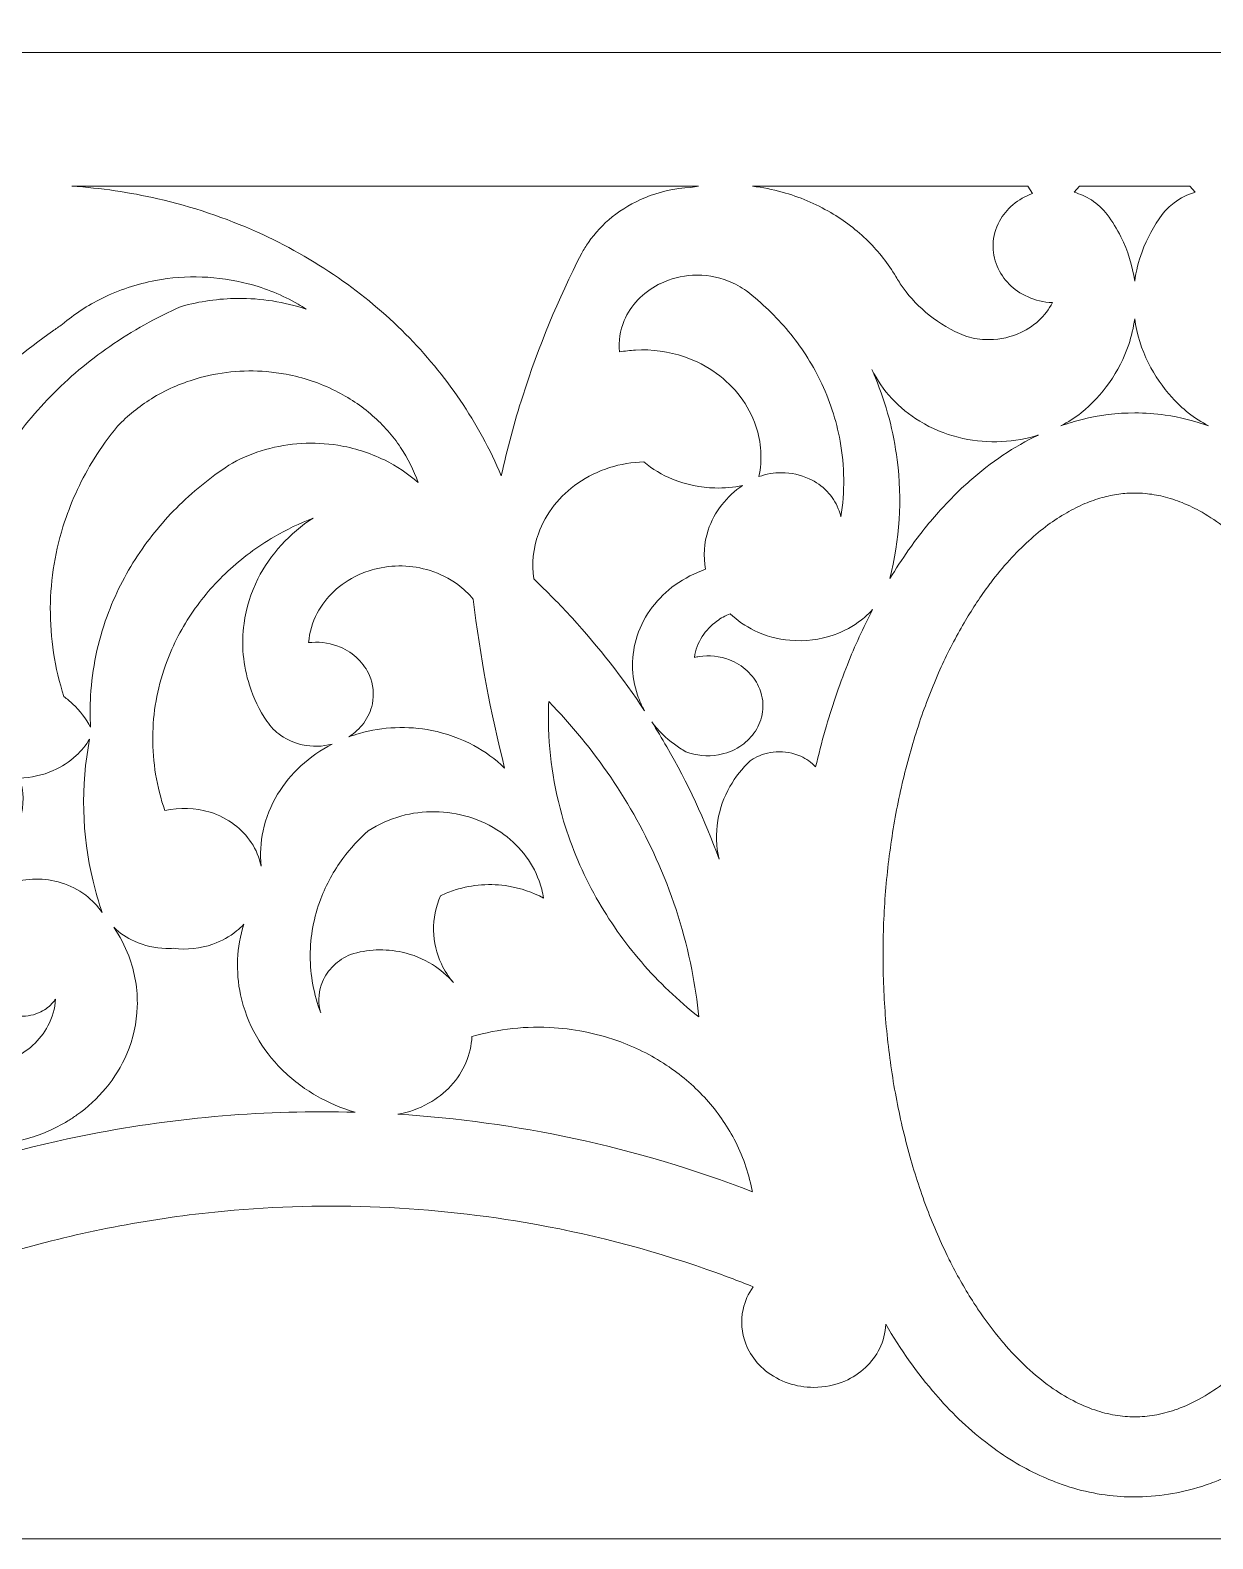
# Model space of a CAD drawing. Header units: millimetres. Extents: x 4600 to 4846, y 410 to 672.
# Drawn here: x 4657.3 to 4705.5, y 409.8 to 471.2 of the extents above; entities that cross this region are included whole.
import ezdxf

# ---------------------------------------------------------------- set-up
doc = ezdxf.new("R2010")
doc.units = ezdxf.units.MM
doc.header["$MEASUREMENT"] = 0
doc.layers.add('SITARA ALL', color=18, linetype='Continuous', true_color=0x000000)

msp = doc.modelspace()

# ---------------------------------------------------------------- linework, layer by layer
at = {"layer": 'SITARA ALL', "lineweight": 9}
for points, knots in [([(4600.273, 531.799), (4600.273, 531.799), (4844.273, 531.799), (4844.273, 531.799), (4844.273, 531.799), (4844.273, 409.799), (4844.273, 409.799), (4844.273, 409.799), (4600.273, 409.799), (4600.273, 409.799), (4600.273, 409.799), (4600.273, 531.799), (4600.273, 531.799)], [0, 0, 0, 0, 0.25, 0.25, 0.25, 0.5, 0.5, 0.5, 0.75, 0.75, 0.75, 1, 1, 1, 1]), ([(4702.275, 411.502), (4702.275, 411.502), (4702.417, 411.503), (4702.417, 411.503), (4703.358, 411.522), (4704.29, 411.686), (4705.18, 411.991), (4705.298, 412.032), (4705.416, 412.075), (4705.533, 412.121), (4706.31, 412.425), (4707.051, 412.817), (4707.739, 413.29), (4707.828, 413.351), (4707.915, 413.413), (4708.001, 413.476), (4708.774, 414.041), (4709.486, 414.682), (4710.129, 415.39), (4710.184, 415.451), (4710.239, 415.512), (4710.293, 415.574), (4711.071, 416.462), (4711.763, 417.422), (4712.36, 418.44), (4712.36, 418.44), (4712.413, 418.532), (4712.413, 418.532), (4712.427, 418.165), (4712.523, 417.807), (4712.694, 417.482), (4712.842, 417.2), (4713.04, 416.947), (4713.278, 416.735), (4713.531, 416.508), (4713.822, 416.326), (4714.138, 416.198), (4714.521, 416.043), (4714.931, 415.963), (4715.345, 415.963), (4715.786, 415.962), (4716.222, 416.053), (4716.626, 416.23), (4716.937, 416.366), (4717.223, 416.555), (4717.469, 416.788), (4717.644, 416.953), (4717.795, 417.142), (4717.92, 417.348), (4718.105, 417.652), (4718.221, 417.993), (4718.263, 418.347), (4718.31, 418.768), (4718.246, 419.194), (4718.078, 419.583), (4718.006, 419.75), (4717.916, 419.909), (4717.81, 420.058), (4720.059, 420.957), (4722.376, 421.676), (4724.739, 422.207), (4727.817, 422.898), (4730.958, 423.276), (4734.112, 423.332), (4737.513, 423.395), (4740.91, 423.086), (4744.244, 422.411), (4746.656, 421.922), (4749.026, 421.239), (4751.329, 420.368), (4753.366, 419.598), (4755.344, 418.678), (4757.246, 417.616), (4758.136, 417.119), (4759.007, 416.59), (4759.859, 416.031), (4761.442, 415.115), (4763.094, 414.327), (4764.802, 413.673), (4766.793, 412.911), (4768.848, 412.328), (4770.942, 411.933), (4774.146, 411.328), (4777.416, 411.155), (4780.665, 411.418), (4783.036, 411.609), (4785.382, 412.034), (4787.67, 412.685), (4789.544, 413.219), (4791.37, 413.908), (4793.13, 414.744), (4794.72, 415.5), (4796.249, 416.379), (4797.702, 417.374), (4798.182, 417.702), (4798.652, 418.043), (4799.114, 418.397), (4799.668, 418.863), (4800.166, 419.392), (4800.597, 419.974), (4801.034, 420.563), (4801.395, 421.205), (4801.671, 421.885), (4801.997, 422.689), (4802.194, 423.538), (4802.255, 424.404), (4802.269, 424.6), (4802.276, 424.796), (4802.275, 424.992), (4802.275, 424.992), (4802.273, 425.167), (4802.273, 425.167), (4802.273, 425.167), (4802.273, 470.299), (4802.273, 470.299), (4802.273, 470.299), (4702.275, 470.299), (4702.275, 470.299), (4702.275, 470.299), (4602.278, 470.299), (4602.278, 470.299), (4602.278, 470.299), (4602.278, 425.167), (4602.278, 425.167), (4602.278, 425.167), (4602.275, 424.992), (4602.275, 424.992), (4602.274, 424.052), (4602.434, 423.118), (4602.749, 422.232), (4602.997, 421.531), (4603.336, 420.866), (4603.755, 420.253), (4604.163, 419.656), (4604.64, 419.11), (4605.176, 418.625), (4605.262, 418.547), (4605.349, 418.471), (4605.437, 418.397), (4606.79, 417.362), (4608.22, 416.432), (4609.715, 415.615), (4611.373, 414.71), (4613.102, 413.942), (4614.885, 413.319), (4616.948, 412.597), (4619.071, 412.066), (4621.23, 411.732), (4625.228, 411.111), (4629.3, 411.158), (4633.282, 411.873), (4635.38, 412.249), (4637.439, 412.812), (4639.437, 413.555), (4641.169, 414.199), (4642.846, 414.981), (4644.453, 415.894), (4644.533, 415.94), (4644.612, 415.985), (4644.692, 416.031), (4646.452, 417.186), (4648.295, 418.211), (4650.205, 419.098), (4652.291, 420.067), (4654.448, 420.874), (4656.658, 421.514), (4659.324, 422.285), (4662.055, 422.815), (4664.816, 423.097), (4669.026, 423.528), (4673.277, 423.386), (4677.45, 422.674), (4679.969, 422.244), (4682.448, 421.605), (4684.86, 420.762), (4685.492, 420.542), (4686.119, 420.307), (4686.74, 420.058), (4686.543, 419.782), (4686.403, 419.47), (4686.33, 419.139), (4686.226, 418.67), (4686.265, 418.18), (4686.441, 417.733), (4686.493, 417.599), (4686.557, 417.47), (4686.631, 417.348), (4686.794, 417.078), (4687.004, 416.838), (4687.249, 416.64), (4687.522, 416.421), (4687.831, 416.25), (4688.163, 416.137), (4688.498, 416.022), (4688.851, 415.963), (4689.206, 415.963), (4689.641, 415.963), (4690.072, 416.051), (4690.472, 416.223), (4690.784, 416.358), (4691.071, 416.545), (4691.32, 416.778), (4691.553, 416.995), (4691.744, 417.253), (4691.886, 417.539), (4692.039, 417.848), (4692.125, 418.187), (4692.138, 418.532), (4692.728, 417.51), (4693.415, 416.547), (4694.187, 415.656), (4694.187, 415.656), (4694.258, 415.574), (4694.258, 415.574), (4694.884, 414.859), (4695.581, 414.209), (4696.338, 413.634), (4696.408, 413.581), (4696.478, 413.528), (4696.549, 413.476), (4697.216, 412.988), (4697.935, 412.579), (4698.694, 412.254), (4698.801, 412.208), (4698.909, 412.164), (4699.018, 412.121), (4699.834, 411.802), (4700.693, 411.604), (4701.566, 411.533), (4701.755, 411.517), (4701.944, 411.507), (4702.134, 411.503), (4702.134, 411.503), (4702.275, 411.502), (4702.275, 411.502)], [0, 0, 0, 0, 0.012821, 0.012821, 0.012821, 0.025641, 0.025641, 0.025641, 0.038462, 0.038462, 0.038462, 0.051282, 0.051282, 0.051282, 0.064103, 0.064103, 0.064103, 0.076923, 0.076923, 0.076923, 0.089744, 0.089744, 0.089744, 0.102564, 0.102564, 0.102564, 0.115385, 0.115385, 0.115385, 0.128205, 0.128205, 0.128205, 0.141026, 0.141026, 0.141026, 0.153846, 0.153846, 0.153846, 0.166667, 0.166667, 0.166667, 0.179487, 0.179487, 0.179487, 0.192308, 0.192308, 0.192308, 0.205128, 0.205128, 0.205128, 0.217949, 0.217949, 0.217949, 0.230769, 0.230769, 0.230769, 0.24359, 0.24359, 0.24359, 0.25641, 0.25641, 0.25641, 0.269231, 0.269231, 0.269231, 0.282051, 0.282051, 0.282051, 0.294872, 0.294872, 0.294872, 0.307692, 0.307692, 0.307692, 0.320513, 0.320513, 0.320513, 0.333333, 0.333333, 0.333333, 0.346154, 0.346154, 0.346154, 0.358974, 0.358974, 0.358974, 0.371795, 0.371795, 0.371795, 0.384615, 0.384615, 0.384615, 0.397436, 0.397436, 0.397436, 0.410256, 0.410256, 0.410256, 0.423077, 0.423077, 0.423077, 0.435897, 0.435897, 0.435897, 0.448718, 0.448718, 0.448718, 0.461538, 0.461538, 0.461538, 0.474359, 0.474359, 0.474359, 0.487179, 0.487179, 0.487179, 0.5, 0.5, 0.5, 0.512821, 0.512821, 0.512821, 0.525641, 0.525641, 0.525641, 0.538462, 0.538462, 0.538462, 0.551282, 0.551282, 0.551282, 0.564103, 0.564103, 0.564103, 0.576923, 0.576923, 0.576923, 0.589744, 0.589744, 0.589744, 0.602564, 0.602564, 0.602564, 0.615385, 0.615385, 0.615385, 0.628205, 0.628205, 0.628205, 0.641026, 0.641026, 0.641026, 0.653846, 0.653846, 0.653846, 0.666667, 0.666667, 0.666667, 0.679487, 0.679487, 0.679487, 0.692308, 0.692308, 0.692308, 0.705128, 0.705128, 0.705128, 0.717949, 0.717949, 0.717949, 0.730769, 0.730769, 0.730769, 0.74359, 0.74359, 0.74359, 0.75641, 0.75641, 0.75641, 0.769231, 0.769231, 0.769231, 0.782051, 0.782051, 0.782051, 0.794872, 0.794872, 0.794872, 0.807692, 0.807692, 0.807692, 0.820513, 0.820513, 0.820513, 0.833333, 0.833333, 0.833333, 0.846154, 0.846154, 0.846154, 0.858974, 0.858974, 0.858974, 0.871795, 0.871795, 0.871795, 0.884615, 0.884615, 0.884615, 0.897436, 0.897436, 0.897436, 0.910256, 0.910256, 0.910256, 0.923077, 0.923077, 0.923077, 0.935897, 0.935897, 0.935897, 0.948718, 0.948718, 0.948718, 0.961538, 0.961538, 0.961538, 0.974359, 0.974359, 0.974359, 0.987179, 0.987179, 0.987179, 1, 1, 1, 1]), ([(4676.482, 453.066), (4676.028, 454.145), (4675.468, 455.176), (4674.81, 456.145), (4674.155, 457.109), (4673.412, 458.009), (4672.589, 458.835), (4671.747, 459.678), (4670.831, 460.444), (4669.852, 461.122), (4668.813, 461.841), (4667.71, 462.463), (4666.558, 462.981), (4665.252, 463.568), (4663.892, 464.025), (4662.496, 464.344), (4661.346, 464.607), (4660.177, 464.779), (4658.999, 464.856), (4658.999, 464.856), (4684.518, 464.856), (4684.518, 464.856), (4684.409, 464.842), (4684.3, 464.826), (4684.191, 464.808), (4683.55, 464.771), (4682.92, 464.627), (4682.326, 464.383), (4681.849, 464.187), (4681.403, 463.924), (4681, 463.602), (4680.63, 463.305), (4680.304, 462.958), (4680.032, 462.569), (4679.933, 462.426), (4679.841, 462.278), (4679.758, 462.125), (4678.798, 460.256), (4677.994, 458.311), (4677.356, 456.309), (4677.016, 455.242), (4676.724, 454.16), (4676.482, 453.066)], [0, 0, 0, 0, 0.071429, 0.071429, 0.071429, 0.142857, 0.142857, 0.142857, 0.214286, 0.214286, 0.214286, 0.285714, 0.285714, 0.285714, 0.357143, 0.357143, 0.357143, 0.428571, 0.428571, 0.428571, 0.5, 0.5, 0.5, 0.571429, 0.571429, 0.571429, 0.642857, 0.642857, 0.642857, 0.714286, 0.714286, 0.714286, 0.785714, 0.785714, 0.785714, 0.857143, 0.857143, 0.857143, 0.928571, 0.928571, 0.928571, 1, 1, 1, 1]), ([(4695.332, 458.773), (4694.821, 458.985), (4694.342, 459.266), (4693.907, 459.609), (4693.506, 459.927), (4693.149, 460.298), (4692.849, 460.713), (4692.741, 460.863), (4692.642, 461.018), (4692.55, 461.177), (4692.237, 461.702), (4691.858, 462.184), (4691.423, 462.612), (4690.965, 463.064), (4690.452, 463.456), (4689.897, 463.78), (4689.278, 464.142), (4688.614, 464.422), (4687.923, 464.613), (4687.526, 464.723), (4687.121, 464.804), (4686.713, 464.856), (4686.713, 464.856), (4697.92, 464.856), (4697.92, 464.856), (4697.92, 464.856), (4698.116, 464.556), (4698.116, 464.556), (4697.824, 464.452), (4697.552, 464.297), (4697.314, 464.098), (4697.091, 463.911), (4696.905, 463.685), (4696.766, 463.43), (4696.606, 463.137), (4696.517, 462.812), (4696.506, 462.479), (4696.502, 462.332), (4696.513, 462.186), (4696.539, 462.041), (4696.594, 461.74), (4696.713, 461.455), (4696.886, 461.203), (4697.052, 460.962), (4697.26, 460.754), (4697.5, 460.588), (4697.773, 460.4), (4698.079, 460.264), (4698.402, 460.188), (4698.573, 460.148), (4698.747, 460.124), (4698.922, 460.116), (4698.782, 459.84), (4698.594, 459.592), (4698.366, 459.382), (4698.117, 459.154), (4697.83, 458.971), (4697.517, 458.843), (4697.098, 458.67), (4696.646, 458.591), (4696.193, 458.612), (4695.9, 458.624), (4695.61, 458.679), (4695.332, 458.773)], [0, 0, 0, 0, 0.047619, 0.047619, 0.047619, 0.095238, 0.095238, 0.095238, 0.142857, 0.142857, 0.142857, 0.190476, 0.190476, 0.190476, 0.238095, 0.238095, 0.238095, 0.285714, 0.285714, 0.285714, 0.333333, 0.333333, 0.333333, 0.380952, 0.380952, 0.380952, 0.428571, 0.428571, 0.428571, 0.47619, 0.47619, 0.47619, 0.52381, 0.52381, 0.52381, 0.571429, 0.571429, 0.571429, 0.619048, 0.619048, 0.619048, 0.666667, 0.666667, 0.666667, 0.714286, 0.714286, 0.714286, 0.761905, 0.761905, 0.761905, 0.809524, 0.809524, 0.809524, 0.857143, 0.857143, 0.857143, 0.904762, 0.904762, 0.904762, 0.952381, 0.952381, 0.952381, 1, 1, 1, 1]), ([(4702.275, 460.988), (4702.188, 461.616), (4701.999, 462.225), (4701.714, 462.792), (4701.554, 463.111), (4701.367, 463.415), (4701.153, 463.701), (4700.977, 463.937), (4700.758, 464.139), (4700.51, 464.296), (4700.293, 464.434), (4700.057, 464.539), (4699.81, 464.609), (4699.81, 464.609), (4700.031, 464.856), (4700.031, 464.856), (4700.031, 464.856), (4702.275, 464.856), (4702.275, 464.856), (4702.275, 464.856), (4704.52, 464.856), (4704.52, 464.856), (4704.52, 464.856), (4704.741, 464.609), (4704.741, 464.609), (4704.428, 464.521), (4704.135, 464.376), (4703.876, 464.181), (4703.694, 464.045), (4703.533, 463.883), (4703.397, 463.701), (4703.051, 463.238), (4702.773, 462.726), (4702.573, 462.183), (4702.431, 461.796), (4702.331, 461.396), (4702.275, 460.988)], [0, 0, 0, 0, 0.083333, 0.083333, 0.083333, 0.166667, 0.166667, 0.166667, 0.25, 0.25, 0.25, 0.333333, 0.333333, 0.333333, 0.416667, 0.416667, 0.416667, 0.5, 0.5, 0.5, 0.583333, 0.583333, 0.583333, 0.666667, 0.666667, 0.666667, 0.75, 0.75, 0.75, 0.833333, 0.833333, 0.833333, 0.916667, 0.916667, 0.916667, 1, 1, 1, 1]), ([(4652.745, 445.811), (4652.415, 446.025), (4652.049, 446.178), (4651.664, 446.262), (4651.058, 446.396), (4650.427, 446.363), (4649.838, 446.165), (4649.672, 446.109), (4649.511, 446.04), (4649.356, 445.958), (4649.659, 447.362), (4650.111, 448.729), (4650.704, 450.036), (4651.25, 451.239), (4651.909, 452.388), (4652.671, 453.467), (4653.418, 454.524), (4654.256, 455.514), (4655.177, 456.425), (4656.116, 457.354), (4657.134, 458.202), (4658.218, 458.959), (4658.348, 459.049), (4658.478, 459.139), (4658.61, 459.227), (4659.102, 459.646), (4659.645, 460.003), (4660.225, 460.29), (4660.917, 460.631), (4661.652, 460.876), (4662.41, 461.017), (4663.662, 461.25), (4664.951, 461.205), (4666.183, 460.883), (4666.893, 460.698), (4667.575, 460.419), (4668.211, 460.054), (4668.324, 459.989), (4668.434, 459.922), (4668.543, 459.852), (4667.644, 460.147), (4666.702, 460.294), (4665.755, 460.286), (4664.978, 460.28), (4664.205, 460.17), (4663.457, 459.96), (4662.436, 459.511), (4661.459, 458.966), (4660.542, 458.331), (4659.676, 457.733), (4658.87, 457.053), (4658.134, 456.3), (4657.416, 455.566), (4656.772, 454.762), (4656.211, 453.901), (4655.631, 453.01), (4655.149, 452.058), (4654.773, 451.063), (4654.333, 449.899), (4654.049, 448.683), (4653.927, 447.445), (4653.92, 447.373), (4653.913, 447.301), (4653.907, 447.23), (4653.623, 447.051), (4653.372, 446.826), (4653.164, 446.563), (4652.985, 446.337), (4652.843, 446.083), (4652.745, 445.811)], [0, 0, 0, 0, 0.043478, 0.043478, 0.043478, 0.086957, 0.086957, 0.086957, 0.130435, 0.130435, 0.130435, 0.173913, 0.173913, 0.173913, 0.217391, 0.217391, 0.217391, 0.26087, 0.26087, 0.26087, 0.304348, 0.304348, 0.304348, 0.347826, 0.347826, 0.347826, 0.391304, 0.391304, 0.391304, 0.434783, 0.434783, 0.434783, 0.478261, 0.478261, 0.478261, 0.521739, 0.521739, 0.521739, 0.565217, 0.565217, 0.565217, 0.608696, 0.608696, 0.608696, 0.652174, 0.652174, 0.652174, 0.695652, 0.695652, 0.695652, 0.73913, 0.73913, 0.73913, 0.782609, 0.782609, 0.782609, 0.826087, 0.826087, 0.826087, 0.869565, 0.869565, 0.869565, 0.913043, 0.913043, 0.913043, 0.956522, 0.956522, 0.956522, 1, 1, 1, 1]), ([(4690.315, 451.391), (4690.294, 451.507), (4690.257, 451.621), (4690.206, 451.728), (4690.1, 451.989), (4689.944, 452.228), (4689.748, 452.43), (4689.539, 452.646), (4689.292, 452.821), (4689.02, 452.946), (4688.669, 453.109), (4688.288, 453.193), (4687.902, 453.194), (4687.586, 453.195), (4687.273, 453.141), (4686.976, 453.034), (4687.115, 453.718), (4687.071, 454.427), (4686.849, 455.089), (4686.704, 455.521), (4686.49, 455.925), (4686.215, 456.288), (4685.942, 456.648), (4685.617, 456.966), (4685.25, 457.231), (4684.85, 457.52), (4684.41, 457.748), (4683.943, 457.908), (4683.3, 458.128), (4682.621, 458.221), (4681.943, 458.184), (4681.725, 458.172), (4681.509, 458.147), (4681.294, 458.108), (4681.254, 458.543), (4681.322, 458.981), (4681.493, 459.383), (4681.626, 459.695), (4681.813, 459.98), (4682.047, 460.226), (4682.286, 460.478), (4682.566, 460.689), (4682.874, 460.849), (4682.907, 460.866), (4682.941, 460.883), (4682.975, 460.899), (4683.382, 461.093), (4683.823, 461.205), (4684.273, 461.229), (4684.774, 461.257), (4685.274, 461.176), (4685.741, 460.992), (4685.999, 460.89), (4686.244, 460.755), (4686.468, 460.591), (4687.097, 460.107), (4687.671, 459.555), (4688.177, 458.945), (4688.685, 458.334), (4689.118, 457.665), (4689.468, 456.951), (4689.851, 456.168), (4690.124, 455.336), (4690.28, 454.479), (4690.465, 453.459), (4690.477, 452.415), (4690.315, 451.391)], [0, 0, 0, 0, 0.045455, 0.045455, 0.045455, 0.090909, 0.090909, 0.090909, 0.136364, 0.136364, 0.136364, 0.181818, 0.181818, 0.181818, 0.227273, 0.227273, 0.227273, 0.272727, 0.272727, 0.272727, 0.318182, 0.318182, 0.318182, 0.363636, 0.363636, 0.363636, 0.409091, 0.409091, 0.409091, 0.454545, 0.454545, 0.454545, 0.5, 0.5, 0.5, 0.545455, 0.545455, 0.545455, 0.590909, 0.590909, 0.590909, 0.636364, 0.636364, 0.636364, 0.681818, 0.681818, 0.681818, 0.727273, 0.727273, 0.727273, 0.772727, 0.772727, 0.772727, 0.818182, 0.818182, 0.818182, 0.863636, 0.863636, 0.863636, 0.909091, 0.909091, 0.909091, 0.954545, 0.954545, 0.954545, 1, 1, 1, 1]), ([(4699.264, 455.099), (4699.557, 455.25), (4699.835, 455.426), (4700.095, 455.627), (4700.53, 455.986), (4700.915, 456.401), (4701.242, 456.861), (4701.578, 457.335), (4701.844, 457.857), (4702.03, 458.408), (4702.144, 458.748), (4702.227, 459.097), (4702.275, 459.453), (4702.362, 458.826), (4702.551, 458.218), (4702.835, 457.653), (4703.089, 457.146), (4703.412, 456.676), (4703.794, 456.258), (4704, 456.032), (4704.221, 455.821), (4704.456, 455.627), (4704.716, 455.426), (4704.994, 455.25), (4705.286, 455.099), (4704.713, 455.304), (4704.122, 455.45), (4703.52, 455.538), (4703.107, 455.597), (4702.692, 455.627), (4702.275, 455.627), (4701.553, 455.626), (4700.833, 455.537), (4700.132, 455.361), (4699.839, 455.288), (4699.549, 455.2), (4699.264, 455.099)], [0, 0, 0, 0, 0.083333, 0.083333, 0.083333, 0.166667, 0.166667, 0.166667, 0.25, 0.25, 0.25, 0.333333, 0.333333, 0.333333, 0.416667, 0.416667, 0.416667, 0.5, 0.5, 0.5, 0.583333, 0.583333, 0.583333, 0.666667, 0.666667, 0.666667, 0.75, 0.75, 0.75, 0.833333, 0.833333, 0.833333, 0.916667, 0.916667, 0.916667, 1, 1, 1, 1]), ([(4673.101, 452.789), (4672.685, 453.156), (4672.222, 453.466), (4671.723, 453.71), (4671.126, 454.003), (4670.488, 454.205), (4669.831, 454.309), (4668.848, 454.466), (4667.842, 454.407), (4666.884, 454.136), (4666.416, 454.004), (4665.964, 453.819), (4665.536, 453.587), (4664.759, 453.092), (4664.035, 452.518), (4663.375, 451.873), (4662.735, 451.248), (4662.164, 450.556), (4661.671, 449.809), (4661.163, 449.039), (4660.747, 448.213), (4660.431, 447.347), (4660.052, 446.308), (4659.827, 445.219), (4659.763, 444.115), (4659.738, 443.686), (4659.738, 443.257), (4659.763, 442.829), (4659.574, 443.182), (4659.329, 443.501), (4659.038, 443.776), (4658.924, 443.885), (4658.804, 443.986), (4658.678, 444.08), (4658.301, 445.246), (4658.114, 446.465), (4658.123, 447.69), (4658.133, 448.882), (4658.33, 450.066), (4658.705, 451.198), (4659.003, 452.096), (4659.406, 452.955), (4659.906, 453.758), (4660.194, 454.222), (4660.513, 454.666), (4660.86, 455.088), (4661.269, 455.517), (4661.732, 455.891), (4662.236, 456.202), (4662.803, 456.552), (4663.415, 456.825), (4664.055, 457.013), (4664.985, 457.287), (4665.958, 457.387), (4666.924, 457.306), (4667.192, 457.284), (4667.458, 457.249), (4667.722, 457.199), (4668.42, 457.069), (4669.096, 456.843), (4669.731, 456.527), (4670.278, 456.255), (4670.787, 455.914), (4671.246, 455.513), (4671.681, 455.133), (4672.065, 454.698), (4672.387, 454.219), (4672.684, 453.778), (4672.923, 453.3), (4673.101, 452.789)], [0, 0, 0, 0, 0.043478, 0.043478, 0.043478, 0.086957, 0.086957, 0.086957, 0.130435, 0.130435, 0.130435, 0.173913, 0.173913, 0.173913, 0.217391, 0.217391, 0.217391, 0.26087, 0.26087, 0.26087, 0.304348, 0.304348, 0.304348, 0.347826, 0.347826, 0.347826, 0.391304, 0.391304, 0.391304, 0.434783, 0.434783, 0.434783, 0.478261, 0.478261, 0.478261, 0.521739, 0.521739, 0.521739, 0.565217, 0.565217, 0.565217, 0.608696, 0.608696, 0.608696, 0.652174, 0.652174, 0.652174, 0.695652, 0.695652, 0.695652, 0.73913, 0.73913, 0.73913, 0.782609, 0.782609, 0.782609, 0.826087, 0.826087, 0.826087, 0.869565, 0.869565, 0.869565, 0.913043, 0.913043, 0.913043, 0.956522, 0.956522, 0.956522, 1, 1, 1, 1]), ([(4692.306, 448.881), (4692.709, 450.459), (4692.81, 452.098), (4692.604, 453.713), (4692.457, 454.861), (4692.159, 455.984), (4691.718, 457.055), (4691.672, 457.167), (4691.624, 457.279), (4691.575, 457.39), (4691.785, 456.962), (4692.056, 456.568), (4692.38, 456.219), (4692.716, 455.856), (4693.102, 455.542), (4693.526, 455.286), (4694.012, 454.992), (4694.538, 454.773), (4695.089, 454.634), (4696.117, 454.373), (4697.195, 454.39), (4698.214, 454.682), (4698.261, 454.696), (4698.309, 454.71), (4698.356, 454.725), (4697.855, 454.489), (4697.372, 454.215), (4696.912, 453.906), (4696.44, 453.588), (4695.988, 453.24), (4695.562, 452.862), (4695.11, 452.462), (4694.683, 452.035), (4694.283, 451.584), (4693.85, 451.095), (4693.445, 450.582), (4693.069, 450.047), (4692.801, 449.667), (4692.547, 449.279), (4692.306, 448.881)], [0, 0, 0, 0, 0.076923, 0.076923, 0.076923, 0.153846, 0.153846, 0.153846, 0.230769, 0.230769, 0.230769, 0.307692, 0.307692, 0.307692, 0.384615, 0.384615, 0.384615, 0.461538, 0.461538, 0.461538, 0.538462, 0.538462, 0.538462, 0.615385, 0.615385, 0.615385, 0.692308, 0.692308, 0.692308, 0.769231, 0.769231, 0.769231, 0.846154, 0.846154, 0.846154, 0.923077, 0.923077, 0.923077, 1, 1, 1, 1]), ([(4682.32, 443.498), (4681.438, 444.836), (4680.45, 446.101), (4679.367, 447.282), (4678.866, 447.829), (4678.345, 448.358), (4677.806, 448.868), (4677.718, 449.488), (4677.783, 450.12), (4677.994, 450.709), (4678.145, 451.127), (4678.362, 451.518), (4678.639, 451.867), (4678.912, 452.212), (4679.235, 452.514), (4679.597, 452.764), (4679.996, 453.04), (4680.434, 453.254), (4680.896, 453.399), (4681.345, 453.541), (4681.812, 453.62), (4682.284, 453.634), (4682.638, 453.341), (4683.035, 453.103), (4683.461, 452.929), (4684.009, 452.705), (4684.594, 452.584), (4685.186, 452.571), (4685.564, 452.562), (4685.942, 452.596), (4686.312, 452.674), (4685.988, 452.458), (4685.701, 452.191), (4685.46, 451.885), (4685.216, 451.574), (4685.029, 451.224), (4684.906, 450.849), (4684.739, 450.337), (4684.704, 449.79), (4684.806, 449.261), (4684.363, 449.111), (4683.946, 448.897), (4683.566, 448.625), (4683.212, 448.372), (4682.897, 448.067), (4682.634, 447.72), (4682.366, 447.368), (4682.158, 446.973), (4682.019, 446.553), (4681.761, 445.77), (4681.766, 444.924), (4682.033, 444.144), (4682.109, 443.921), (4682.205, 443.705), (4682.32, 443.498)], [0, 0, 0, 0, 0.055556, 0.055556, 0.055556, 0.111111, 0.111111, 0.111111, 0.166667, 0.166667, 0.166667, 0.222222, 0.222222, 0.222222, 0.277778, 0.277778, 0.277778, 0.333333, 0.333333, 0.333333, 0.388889, 0.388889, 0.388889, 0.444444, 0.444444, 0.444444, 0.5, 0.5, 0.5, 0.555556, 0.555556, 0.555556, 0.611111, 0.611111, 0.611111, 0.666667, 0.666667, 0.666667, 0.722222, 0.722222, 0.722222, 0.777778, 0.777778, 0.777778, 0.833333, 0.833333, 0.833333, 0.888889, 0.888889, 0.888889, 0.944444, 0.944444, 0.944444, 1, 1, 1, 1]), ([(4702.275, 452.365), (4702.416, 452.365), (4702.557, 452.358), (4702.697, 452.346), (4702.945, 452.324), (4703.191, 452.283), (4703.432, 452.223), (4703.695, 452.159), (4703.952, 452.076), (4704.203, 451.975), (4704.482, 451.862), (4704.754, 451.73), (4705.016, 451.58), (4705.342, 451.394), (4705.655, 451.185), (4705.953, 450.956), (4705.99, 450.928), (4706.026, 450.899), (4706.063, 450.87), (4706.4, 450.602), (4706.721, 450.313), (4707.024, 450.005), (4707.059, 449.969), (4707.095, 449.933), (4707.13, 449.896), (4707.476, 449.535), (4707.801, 449.155), (4708.104, 448.757), (4708.104, 448.757), (4708.178, 448.659), (4708.178, 448.659), (4708.52, 448.203), (4708.837, 447.729), (4709.129, 447.24), (4709.24, 447.055), (4709.348, 446.868), (4709.452, 446.679), (4709.781, 446.081), (4710.081, 445.466), (4710.35, 444.838), (4710.422, 444.67), (4710.493, 444.5), (4710.561, 444.329), (4710.865, 443.568), (4711.132, 442.793), (4711.36, 442.006), (4711.392, 441.896), (4711.423, 441.786), (4711.453, 441.676), (4711.715, 440.727), (4711.928, 439.766), (4712.091, 438.795), (4712.259, 437.793), (4712.378, 436.783), (4712.448, 435.769), (4712.518, 434.741), (4712.54, 433.711), (4712.511, 432.681), (4712.483, 431.657), (4712.406, 430.635), (4712.279, 429.618), (4712.155, 428.626), (4711.982, 427.64), (4711.76, 426.665), (4711.558, 425.783), (4711.313, 424.912), (4711.024, 424.054), (4711.024, 424.054), (4710.973, 423.905), (4710.973, 423.905), (4710.769, 423.313), (4710.542, 422.73), (4710.292, 422.157), (4710.055, 421.614), (4709.795, 421.082), (4709.513, 420.562), (4709.25, 420.076), (4708.963, 419.602), (4708.655, 419.142), (4708.371, 418.717), (4708.065, 418.308), (4707.739, 417.914), (4707.442, 417.556), (4707.125, 417.216), (4706.79, 416.893), (4706.489, 416.604), (4706.17, 416.335), (4705.836, 416.085), (4705.54, 415.865), (4705.228, 415.665), (4704.904, 415.487), (4704.619, 415.33), (4704.322, 415.195), (4704.017, 415.083), (4703.744, 414.983), (4703.464, 414.906), (4703.18, 414.851), (4702.916, 414.8), (4702.648, 414.771), (4702.379, 414.765), (4702.113, 414.76), (4701.846, 414.776), (4701.583, 414.815), (4701.303, 414.857), (4701.027, 414.921), (4700.757, 415.007), (4700.457, 415.103), (4700.165, 415.222), (4699.883, 415.363), (4699.563, 415.523), (4699.255, 415.706), (4698.961, 415.909), (4698.629, 416.139), (4698.311, 416.391), (4698.011, 416.662), (4697.669, 416.97), (4697.345, 417.299), (4697.042, 417.645), (4696.975, 417.721), (4696.91, 417.797), (4696.846, 417.874), (4696.5, 418.287), (4696.178, 418.718), (4695.879, 419.166), (4695.828, 419.242), (4695.778, 419.319), (4695.729, 419.395), (4695.388, 419.924), (4695.075, 420.471), (4694.79, 421.032), (4694.761, 421.088), (4694.733, 421.145), (4694.705, 421.201), (4694.379, 421.859), (4694.086, 422.532), (4693.827, 423.218), (4693.827, 423.218), (4693.812, 423.256), (4693.812, 423.256), (4693.533, 423.998), (4693.289, 424.753), (4693.08, 425.517), (4692.861, 426.316), (4692.677, 427.124), (4692.529, 427.939), (4692.377, 428.779), (4692.259, 429.624), (4692.177, 430.473), (4692.093, 431.335), (4692.044, 432.201), (4692.031, 433.067), (4692.018, 433.936), (4692.039, 434.805), (4692.096, 435.672), (4692.153, 436.53), (4692.244, 437.385), (4692.371, 438.235), (4692.494, 439.065), (4692.653, 439.889), (4692.847, 440.705), (4693.034, 441.491), (4693.256, 442.268), (4693.513, 443.033), (4693.756, 443.759), (4694.035, 444.473), (4694.347, 445.172), (4694.623, 445.789), (4694.93, 446.391), (4695.267, 446.976), (4695.267, 446.976), (4695.325, 447.077), (4695.325, 447.077), (4695.621, 447.585), (4695.943, 448.076), (4696.291, 448.55), (4696.331, 448.604), (4696.371, 448.658), (4696.412, 448.711), (4696.654, 449.031), (4696.91, 449.34), (4697.179, 449.638), (4697.427, 449.912), (4697.688, 450.174), (4697.961, 450.423), (4698.211, 450.65), (4698.472, 450.865), (4698.743, 451.065), (4698.989, 451.246), (4699.245, 451.413), (4699.509, 451.566), (4699.747, 451.703), (4699.994, 451.826), (4700.247, 451.933), (4700.476, 452.03), (4700.711, 452.113), (4700.95, 452.18), (4701.171, 452.241), (4701.396, 452.288), (4701.622, 452.32), (4701.839, 452.35), (4702.057, 452.365), (4702.275, 452.365)], [0, 0, 0, 0, 0.014925, 0.014925, 0.014925, 0.029851, 0.029851, 0.029851, 0.044776, 0.044776, 0.044776, 0.059701, 0.059701, 0.059701, 0.074627, 0.074627, 0.074627, 0.089552, 0.089552, 0.089552, 0.104478, 0.104478, 0.104478, 0.119403, 0.119403, 0.119403, 0.134328, 0.134328, 0.134328, 0.149254, 0.149254, 0.149254, 0.164179, 0.164179, 0.164179, 0.179104, 0.179104, 0.179104, 0.19403, 0.19403, 0.19403, 0.208955, 0.208955, 0.208955, 0.223881, 0.223881, 0.223881, 0.238806, 0.238806, 0.238806, 0.253731, 0.253731, 0.253731, 0.268657, 0.268657, 0.268657, 0.283582, 0.283582, 0.283582, 0.298507, 0.298507, 0.298507, 0.313433, 0.313433, 0.313433, 0.328358, 0.328358, 0.328358, 0.343284, 0.343284, 0.343284, 0.358209, 0.358209, 0.358209, 0.373134, 0.373134, 0.373134, 0.38806, 0.38806, 0.38806, 0.402985, 0.402985, 0.402985, 0.41791, 0.41791, 0.41791, 0.432836, 0.432836, 0.432836, 0.447761, 0.447761, 0.447761, 0.462687, 0.462687, 0.462687, 0.477612, 0.477612, 0.477612, 0.492537, 0.492537, 0.492537, 0.507463, 0.507463, 0.507463, 0.522388, 0.522388, 0.522388, 0.537313, 0.537313, 0.537313, 0.552239, 0.552239, 0.552239, 0.567164, 0.567164, 0.567164, 0.58209, 0.58209, 0.58209, 0.597015, 0.597015, 0.597015, 0.61194, 0.61194, 0.61194, 0.626866, 0.626866, 0.626866, 0.641791, 0.641791, 0.641791, 0.656716, 0.656716, 0.656716, 0.671642, 0.671642, 0.671642, 0.686567, 0.686567, 0.686567, 0.701493, 0.701493, 0.701493, 0.716418, 0.716418, 0.716418, 0.731343, 0.731343, 0.731343, 0.746269, 0.746269, 0.746269, 0.761194, 0.761194, 0.761194, 0.776119, 0.776119, 0.776119, 0.791045, 0.791045, 0.791045, 0.80597, 0.80597, 0.80597, 0.820896, 0.820896, 0.820896, 0.835821, 0.835821, 0.835821, 0.850746, 0.850746, 0.850746, 0.865672, 0.865672, 0.865672, 0.880597, 0.880597, 0.880597, 0.895522, 0.895522, 0.895522, 0.910448, 0.910448, 0.910448, 0.925373, 0.925373, 0.925373, 0.940299, 0.940299, 0.940299, 0.955224, 0.955224, 0.955224, 0.970149, 0.970149, 0.970149, 0.985075, 0.985075, 0.985075, 1, 1, 1, 1]), ([(4666.702, 437.183), (4666.633, 437.524), (4666.498, 437.848), (4666.306, 438.138), (4666.12, 438.418), (4665.887, 438.665), (4665.618, 438.867), (4665.32, 439.092), (4664.985, 439.263), (4664.629, 439.374), (4664.032, 439.561), (4663.395, 439.584), (4662.786, 439.439), (4662.452, 440.402), (4662.286, 441.416), (4662.293, 442.435), (4662.302, 443.419), (4662.473, 444.396), (4662.8, 445.325), (4663.064, 446.072), (4663.421, 446.783), (4663.863, 447.441), (4664.289, 448.075), (4664.787, 448.658), (4665.347, 449.179), (4665.925, 449.716), (4666.56, 450.188), (4667.242, 450.585), (4667.748, 450.88), (4668.276, 451.135), (4668.821, 451.348), (4668.347, 451.04), (4667.914, 450.673), (4667.532, 450.256), (4667.151, 449.84), (4666.829, 449.373), (4666.575, 448.87), (4666.287, 448.3), (4666.096, 447.687), (4666.009, 447.056), (4665.893, 446.21), (4665.97, 445.35), (4666.233, 444.539), (4666.401, 444.021), (4666.639, 443.528), (4666.941, 443.075), (4667.094, 442.849), (4667.288, 442.654), (4667.512, 442.499), (4667.775, 442.317), (4668.07, 442.189), (4668.383, 442.12), (4668.784, 442.032), (4669.201, 442.041), (4669.599, 442.146), (4669.134, 441.91), (4668.705, 441.611), (4668.322, 441.258), (4667.954, 440.919), (4667.637, 440.53), (4667.379, 440.102), (4667.102, 439.643), (4666.903, 439.141), (4666.789, 438.616), (4666.687, 438.146), (4666.658, 437.663), (4666.702, 437.183)], [0, 0, 0, 0, 0.045455, 0.045455, 0.045455, 0.090909, 0.090909, 0.090909, 0.136364, 0.136364, 0.136364, 0.181818, 0.181818, 0.181818, 0.227273, 0.227273, 0.227273, 0.272727, 0.272727, 0.272727, 0.318182, 0.318182, 0.318182, 0.363636, 0.363636, 0.363636, 0.409091, 0.409091, 0.409091, 0.454545, 0.454545, 0.454545, 0.5, 0.5, 0.5, 0.545455, 0.545455, 0.545455, 0.590909, 0.590909, 0.590909, 0.636364, 0.636364, 0.636364, 0.681818, 0.681818, 0.681818, 0.727273, 0.727273, 0.727273, 0.772727, 0.772727, 0.772727, 0.818182, 0.818182, 0.818182, 0.863636, 0.863636, 0.863636, 0.909091, 0.909091, 0.909091, 0.954545, 0.954545, 0.954545, 1, 1, 1, 1]), ([(4676.62, 441.173), (4676.245, 441.534), (4675.823, 441.842), (4675.364, 442.089), (4674.825, 442.378), (4674.246, 442.584), (4673.646, 442.701), (4672.67, 442.894), (4671.662, 442.852), (4670.705, 442.581), (4670.561, 442.54), (4670.419, 442.494), (4670.278, 442.443), (4670.513, 442.591), (4670.718, 442.781), (4670.883, 443.004), (4671.055, 443.236), (4671.174, 443.501), (4671.234, 443.782), (4671.315, 444.171), (4671.274, 444.576), (4671.117, 444.941), (4671.009, 445.191), (4670.854, 445.417), (4670.66, 445.607), (4670.45, 445.813), (4670.204, 445.977), (4669.933, 446.091), (4669.569, 446.246), (4669.173, 446.313), (4668.777, 446.288), (4668.731, 446.285), (4668.685, 446.281), (4668.639, 446.276), (4668.674, 446.696), (4668.795, 447.104), (4668.992, 447.477), (4669.168, 447.808), (4669.397, 448.107), (4669.67, 448.363), (4669.958, 448.632), (4670.286, 448.854), (4670.643, 449.02), (4670.859, 449.121), (4671.085, 449.203), (4671.316, 449.263), (4672.062, 449.459), (4672.849, 449.44), (4673.585, 449.209), (4673.988, 449.082), (4674.368, 448.89), (4674.709, 448.64), (4674.945, 448.467), (4675.158, 448.265), (4675.345, 448.04), (4675.617, 445.725), (4676.043, 443.431), (4676.62, 441.173)], [0, 0, 0, 0, 0.052632, 0.052632, 0.052632, 0.105263, 0.105263, 0.105263, 0.157895, 0.157895, 0.157895, 0.210526, 0.210526, 0.210526, 0.263158, 0.263158, 0.263158, 0.315789, 0.315789, 0.315789, 0.368421, 0.368421, 0.368421, 0.421053, 0.421053, 0.421053, 0.473684, 0.473684, 0.473684, 0.526316, 0.526316, 0.526316, 0.578947, 0.578947, 0.578947, 0.631579, 0.631579, 0.631579, 0.684211, 0.684211, 0.684211, 0.736842, 0.736842, 0.736842, 0.789474, 0.789474, 0.789474, 0.842105, 0.842105, 0.842105, 0.894737, 0.894737, 0.894737, 0.947368, 0.947368, 0.947368, 1, 1, 1, 1]), ([(4685.351, 437.465), (4684.779, 439.048), (4684.067, 440.576), (4683.224, 442.033), (4683.026, 442.376), (4682.821, 442.715), (4682.61, 443.05), (4682.869, 442.701), (4683.18, 442.394), (4683.531, 442.138), (4683.68, 442.028), (4683.835, 441.928), (4683.996, 441.838), (4684.418, 441.673), (4684.877, 441.628), (4685.323, 441.707), (4685.632, 441.761), (4685.928, 441.876), (4686.192, 442.045), (4686.419, 442.189), (4686.616, 442.375), (4686.773, 442.593), (4686.935, 442.815), (4687.047, 443.07), (4687.101, 443.339), (4687.115, 443.404), (4687.124, 443.47), (4687.13, 443.536), (4687.16, 443.864), (4687.102, 444.193), (4686.962, 444.491), (4686.85, 444.731), (4686.692, 444.946), (4686.498, 445.125), (4686.286, 445.32), (4686.04, 445.472), (4685.772, 445.574), (4685.379, 445.725), (4684.953, 445.773), (4684.535, 445.712), (4684.472, 445.702), (4684.409, 445.691), (4684.347, 445.677), (4684.39, 445.979), (4684.499, 446.269), (4684.666, 446.526), (4684.823, 446.769), (4685.025, 446.981), (4685.26, 447.151), (4685.429, 447.273), (4685.613, 447.374), (4685.806, 447.452), (4686.096, 447.176), (4686.426, 446.947), (4686.786, 446.772), (4687.242, 446.551), (4687.735, 446.415), (4688.239, 446.371), (4688.849, 446.316), (4689.462, 446.393), (4690.038, 446.597), (4690.438, 446.739), (4690.812, 446.943), (4691.147, 447.203), (4691.309, 447.329), (4691.46, 447.468), (4691.599, 447.619), (4691.221, 446.888), (4690.879, 446.138), (4690.576, 445.373), (4690.231, 444.503), (4689.929, 443.616), (4689.673, 442.716), (4689.53, 442.219), (4689.401, 441.719), (4689.284, 441.215), (4689.113, 441.398), (4688.908, 441.545), (4688.681, 441.649), (4688.365, 441.792), (4688.019, 441.856), (4687.673, 441.833), (4687.363, 441.814), (4687.061, 441.725), (4686.789, 441.572), (4686.732, 441.54), (4686.677, 441.505), (4686.624, 441.467), (4686.295, 441.161), (4686.015, 440.806), (4685.792, 440.416), (4685.547, 439.988), (4685.38, 439.52), (4685.3, 439.033), (4685.214, 438.512), (4685.232, 437.979), (4685.351, 437.465)], [0, 0, 0, 0, 0.03125, 0.03125, 0.03125, 0.0625, 0.0625, 0.0625, 0.09375, 0.09375, 0.09375, 0.125, 0.125, 0.125, 0.15625, 0.15625, 0.15625, 0.1875, 0.1875, 0.1875, 0.21875, 0.21875, 0.21875, 0.25, 0.25, 0.25, 0.28125, 0.28125, 0.28125, 0.3125, 0.3125, 0.3125, 0.34375, 0.34375, 0.34375, 0.375, 0.375, 0.375, 0.40625, 0.40625, 0.40625, 0.4375, 0.4375, 0.4375, 0.46875, 0.46875, 0.46875, 0.5, 0.5, 0.5, 0.53125, 0.53125, 0.53125, 0.5625, 0.5625, 0.5625, 0.59375, 0.59375, 0.59375, 0.625, 0.625, 0.625, 0.65625, 0.65625, 0.65625, 0.6875, 0.6875, 0.6875, 0.71875, 0.71875, 0.71875, 0.75, 0.75, 0.75, 0.78125, 0.78125, 0.78125, 0.8125, 0.8125, 0.8125, 0.84375, 0.84375, 0.84375, 0.875, 0.875, 0.875, 0.90625, 0.90625, 0.90625, 0.9375, 0.9375, 0.9375, 0.96875, 0.96875, 0.96875, 1, 1, 1, 1]), ([(4684.528, 431.04), (4683.678, 431.71), (4682.895, 432.459), (4682.188, 433.278), (4681.491, 434.086), (4680.876, 434.961), (4680.352, 435.891), (4679.795, 436.88), (4679.349, 437.928), (4679.024, 439.015), (4678.605, 440.412), (4678.397, 441.863), (4678.404, 443.321), (4678.405, 443.506), (4678.409, 443.69), (4678.417, 443.874), (4679.346, 442.924), (4680.189, 441.894), (4680.938, 440.796), (4681.701, 439.678), (4682.357, 438.491), (4682.899, 437.25), (4683.499, 435.875), (4683.949, 434.439), (4684.241, 432.967), (4684.367, 432.329), (4684.463, 431.686), (4684.528, 431.04)], [0, 0, 0, 0, 0.111111, 0.111111, 0.111111, 0.222222, 0.222222, 0.222222, 0.333333, 0.333333, 0.333333, 0.444444, 0.444444, 0.444444, 0.555556, 0.555556, 0.555556, 0.666667, 0.666667, 0.666667, 0.777778, 0.777778, 0.777778, 0.888889, 0.888889, 0.888889, 1, 1, 1, 1]), ([(4652.359, 430.617), (4651.623, 431.719), (4650.993, 432.889), (4650.479, 434.111), (4649.903, 435.477), (4649.481, 436.904), (4649.22, 438.363), (4649.147, 438.771), (4649.087, 439.181), (4649.041, 439.592), (4649.365, 439.371), (4649.725, 439.21), (4650.105, 439.114), (4650.749, 438.952), (4651.425, 438.976), (4652.055, 439.183), (4652.318, 439.269), (4652.568, 439.388), (4652.801, 439.537), (4652.916, 439.226), (4653.085, 438.939), (4653.302, 438.688), (4653.525, 438.429), (4653.791, 438.21), (4654.088, 438.04), (4654.437, 437.841), (4654.818, 437.706), (4655.215, 437.643), (4655.359, 437.62), (4655.505, 437.606), (4655.651, 437.602), (4655.935, 437.772), (4656.188, 437.989), (4656.4, 438.244), (4656.617, 438.504), (4656.782, 438.802), (4656.888, 439.124), (4657.063, 439.658), (4657.054, 440.236), (4656.863, 440.765), (4657.337, 440.776), (4657.804, 440.879), (4658.239, 441.069), (4658.581, 441.219), (4658.897, 441.424), (4659.172, 441.677), (4659.387, 441.875), (4659.572, 442.103), (4659.723, 442.353), (4659.357, 440.436), (4659.405, 438.464), (4659.862, 436.567), (4659.966, 436.136), (4660.09, 435.711), (4660.234, 435.292), (4660.051, 435.562), (4659.824, 435.8), (4659.562, 435.996), (4659.261, 436.221), (4658.923, 436.392), (4658.564, 436.501), (4657.885, 436.707), (4657.16, 436.698), (4656.486, 436.475), (4656.136, 436.359), (4655.808, 436.184), (4655.517, 435.957), (4655.435, 435.893), (4655.357, 435.824), (4655.282, 435.752), (4655.044, 435.523), (4654.848, 435.254), (4654.704, 434.958), (4654.524, 434.591), (4654.434, 434.188), (4654.439, 433.78), (4654.446, 433.386), (4654.542, 432.998), (4654.72, 432.647), (4654.871, 432.348), (4655.074, 432.078), (4655.319, 431.85), (4655.556, 431.629), (4655.827, 431.446), (4656.121, 431.308), (4656.356, 431.169), (4656.621, 431.089), (4656.894, 431.075), (4657.186, 431.06), (4657.477, 431.119), (4657.739, 431.248), (4657.933, 431.343), (4658.104, 431.478), (4658.243, 431.644), (4658.274, 431.682), (4658.304, 431.723), (4658.332, 431.764), (4658.309, 431.385), (4658.206, 431.015), (4658.028, 430.679), (4657.87, 430.383), (4657.662, 430.116), (4657.413, 429.891), (4657.149, 429.653), (4656.847, 429.461), (4656.52, 429.323), (4656.299, 429.229), (4656.068, 429.159), (4655.832, 429.113), (4655.249, 429.002), (4654.647, 429.041), (4654.084, 429.228), (4653.73, 429.345), (4653.399, 429.522), (4653.105, 429.752), (4652.843, 429.957), (4652.618, 430.205), (4652.439, 430.485), (4652.411, 430.528), (4652.385, 430.572), (4652.359, 430.617)], [0, 0, 0, 0, 0.025, 0.025, 0.025, 0.05, 0.05, 0.05, 0.075, 0.075, 0.075, 0.1, 0.1, 0.1, 0.125, 0.125, 0.125, 0.15, 0.15, 0.15, 0.175, 0.175, 0.175, 0.2, 0.2, 0.2, 0.225, 0.225, 0.225, 0.25, 0.25, 0.25, 0.275, 0.275, 0.275, 0.3, 0.3, 0.3, 0.325, 0.325, 0.325, 0.35, 0.35, 0.35, 0.375, 0.375, 0.375, 0.4, 0.4, 0.4, 0.425, 0.425, 0.425, 0.45, 0.45, 0.45, 0.475, 0.475, 0.475, 0.5, 0.5, 0.5, 0.525, 0.525, 0.525, 0.55, 0.55, 0.55, 0.575, 0.575, 0.575, 0.6, 0.6, 0.6, 0.625, 0.625, 0.625, 0.65, 0.65, 0.65, 0.675, 0.675, 0.675, 0.7, 0.7, 0.7, 0.725, 0.725, 0.725, 0.75, 0.75, 0.75, 0.775, 0.775, 0.775, 0.8, 0.8, 0.8, 0.825, 0.825, 0.825, 0.85, 0.85, 0.85, 0.875, 0.875, 0.875, 0.9, 0.9, 0.9, 0.925, 0.925, 0.925, 0.95, 0.95, 0.95, 0.975, 0.975, 0.975, 1, 1, 1, 1]), ([(4669.134, 431.211), (4668.851, 431.951), (4668.706, 432.738), (4668.706, 433.531), (4668.706, 434.32), (4668.851, 435.104), (4669.132, 435.842), (4669.357, 436.432), (4669.662, 436.989), (4670.039, 437.496), (4670.342, 437.905), (4670.688, 438.281), (4671.069, 438.618), (4671.479, 438.886), (4671.929, 439.088), (4672.401, 439.217), (4673.305, 439.466), (4674.261, 439.455), (4675.159, 439.184), (4675.622, 439.045), (4676.061, 438.835), (4676.46, 438.562), (4676.814, 438.32), (4677.131, 438.026), (4677.398, 437.69), (4677.664, 437.358), (4677.875, 436.984), (4678.022, 436.584), (4678.105, 436.355), (4678.167, 436.118), (4678.205, 435.878), (4677.759, 436.118), (4677.276, 436.283), (4676.775, 436.364), (4676.052, 436.483), (4675.311, 436.431), (4674.612, 436.211), (4674.408, 436.146), (4674.208, 436.067), (4674.015, 435.975), (4673.815, 435.528), (4673.715, 435.043), (4673.725, 434.553), (4673.735, 434.084), (4673.844, 433.624), (4674.045, 433.2), (4674.175, 432.927), (4674.339, 432.671), (4674.534, 432.439), (4674.29, 432.728), (4674.002, 432.977), (4673.68, 433.176), (4673.302, 433.41), (4672.887, 433.579), (4672.452, 433.674), (4671.755, 433.828), (4671.031, 433.797), (4670.349, 433.584), (4670.091, 433.476), (4669.856, 433.32), (4669.655, 433.125), (4669.462, 432.938), (4669.308, 432.715), (4669.203, 432.468), (4669.054, 432.115), (4669.017, 431.724), (4669.098, 431.35), (4669.109, 431.303), (4669.121, 431.257), (4669.134, 431.211)], [0, 0, 0, 0, 0.043478, 0.043478, 0.043478, 0.086957, 0.086957, 0.086957, 0.130435, 0.130435, 0.130435, 0.173913, 0.173913, 0.173913, 0.217391, 0.217391, 0.217391, 0.26087, 0.26087, 0.26087, 0.304348, 0.304348, 0.304348, 0.347826, 0.347826, 0.347826, 0.391304, 0.391304, 0.391304, 0.434783, 0.434783, 0.434783, 0.478261, 0.478261, 0.478261, 0.521739, 0.521739, 0.521739, 0.565217, 0.565217, 0.565217, 0.608696, 0.608696, 0.608696, 0.652174, 0.652174, 0.652174, 0.695652, 0.695652, 0.695652, 0.73913, 0.73913, 0.73913, 0.782609, 0.782609, 0.782609, 0.826087, 0.826087, 0.826087, 0.869565, 0.869565, 0.869565, 0.913043, 0.913043, 0.913043, 0.956522, 0.956522, 0.956522, 1, 1, 1, 1]), ([(4646.913, 421.79), (4647.141, 422.478), (4647.229, 423.204), (4647.171, 423.927), (4647.428, 424.242), (4647.631, 424.597), (4647.772, 424.978), (4648.226, 426.152), (4648.524, 427.38), (4648.659, 428.632), (4648.737, 429.358), (4648.759, 430.09), (4648.724, 430.82), (4648.87, 430.206), (4649.108, 429.618), (4649.429, 429.075), (4649.73, 428.564), (4650.099, 428.095), (4650.523, 427.68), (4650.564, 427.64), (4650.606, 427.601), (4650.647, 427.562), (4651.058, 427.183), (4651.516, 426.86), (4652.011, 426.601), (4652.597, 426.293), (4653.225, 426.073), (4653.874, 425.946), (4654.944, 425.735), (4656.047, 425.775), (4657.099, 426.061), (4657.711, 426.228), (4658.297, 426.48), (4658.838, 426.81), (4658.962, 426.886), (4659.083, 426.966), (4659.202, 427.05), (4659.643, 427.361), (4660.04, 427.729), (4660.385, 428.145), (4660.735, 428.567), (4661.022, 429.038), (4661.237, 429.542), (4661.496, 430.148), (4661.64, 430.797), (4661.663, 431.456), (4661.686, 432.163), (4661.567, 432.867), (4661.314, 433.528), (4661.157, 433.939), (4660.952, 434.33), (4660.704, 434.693), (4660.951, 434.454), (4661.238, 434.26), (4661.551, 434.119), (4661.954, 433.937), (4662.389, 433.838), (4662.83, 433.828), (4662.931, 433.826), (4663.031, 433.828), (4663.131, 433.835), (4663.675, 433.762), (4664.228, 433.82), (4664.746, 434.002), (4665.095, 434.126), (4665.421, 434.308), (4665.708, 434.541), (4665.811, 434.625), (4665.908, 434.715), (4665.999, 434.812), (4665.711, 433.881), (4665.666, 432.893), (4665.869, 431.941), (4665.996, 431.349), (4666.213, 430.78), (4666.514, 430.254), (4666.797, 429.758), (4667.146, 429.303), (4667.552, 428.902), (4667.967, 428.491), (4668.433, 428.135), (4668.939, 427.843), (4669.441, 427.553), (4669.976, 427.324), (4670.533, 427.161), (4666.925, 427.261), (4663.317, 426.964), (4659.774, 426.273), (4657.244, 425.78), (4654.759, 425.085), (4652.341, 424.193), (4650.483, 423.508), (4648.67, 422.705), (4646.913, 421.79)], [0, 0, 0, 0, 0.032258, 0.032258, 0.032258, 0.064516, 0.064516, 0.064516, 0.096774, 0.096774, 0.096774, 0.129032, 0.129032, 0.129032, 0.16129, 0.16129, 0.16129, 0.193548, 0.193548, 0.193548, 0.225806, 0.225806, 0.225806, 0.258065, 0.258065, 0.258065, 0.290323, 0.290323, 0.290323, 0.322581, 0.322581, 0.322581, 0.354839, 0.354839, 0.354839, 0.387097, 0.387097, 0.387097, 0.419355, 0.419355, 0.419355, 0.451613, 0.451613, 0.451613, 0.483871, 0.483871, 0.483871, 0.516129, 0.516129, 0.516129, 0.548387, 0.548387, 0.548387, 0.580645, 0.580645, 0.580645, 0.612903, 0.612903, 0.612903, 0.645161, 0.645161, 0.645161, 0.677419, 0.677419, 0.677419, 0.709677, 0.709677, 0.709677, 0.741935, 0.741935, 0.741935, 0.774194, 0.774194, 0.774194, 0.806452, 0.806452, 0.806452, 0.83871, 0.83871, 0.83871, 0.870968, 0.870968, 0.870968, 0.903226, 0.903226, 0.903226, 0.935484, 0.935484, 0.935484, 0.967742, 0.967742, 0.967742, 1, 1, 1, 1]), ([(4686.707, 423.927), (4684.344, 424.841), (4681.912, 425.566), (4679.435, 426.096), (4677.073, 426.601), (4674.678, 426.931), (4672.268, 427.083), (4672.709, 427.158), (4673.134, 427.308), (4673.525, 427.525), (4673.864, 427.714), (4674.17, 427.954), (4674.433, 428.239), (4674.688, 428.515), (4674.894, 428.833), (4675.043, 429.178), (4675.188, 429.516), (4675.272, 429.876), (4675.291, 430.242), (4676.378, 430.557), (4677.513, 430.679), (4678.643, 430.603), (4679.568, 430.541), (4680.479, 430.346), (4681.348, 430.024), (4682.043, 429.766), (4682.704, 429.425), (4683.316, 429.007), (4683.875, 428.626), (4684.386, 428.179), (4684.84, 427.677), (4685.282, 427.187), (4685.661, 426.643), (4685.969, 426.06), (4686.305, 425.422), (4686.547, 424.738), (4686.687, 424.031), (4686.693, 424.002), (4686.698, 423.974), (4686.703, 423.945), (4686.703, 423.945), (4686.707, 423.927), (4686.707, 423.927)], [0, 0, 0, 0, 0.071429, 0.071429, 0.071429, 0.142857, 0.142857, 0.142857, 0.214286, 0.214286, 0.214286, 0.285714, 0.285714, 0.285714, 0.357143, 0.357143, 0.357143, 0.428571, 0.428571, 0.428571, 0.5, 0.5, 0.5, 0.571429, 0.571429, 0.571429, 0.642857, 0.642857, 0.642857, 0.714286, 0.714286, 0.714286, 0.785714, 0.785714, 0.785714, 0.857143, 0.857143, 0.857143, 0.928571, 0.928571, 0.928571, 1, 1, 1, 1])]:
    msp.add_open_spline(points, degree=3, knots=knots, dxfattribs=at)

doc.saveas('drawing.dxf')
